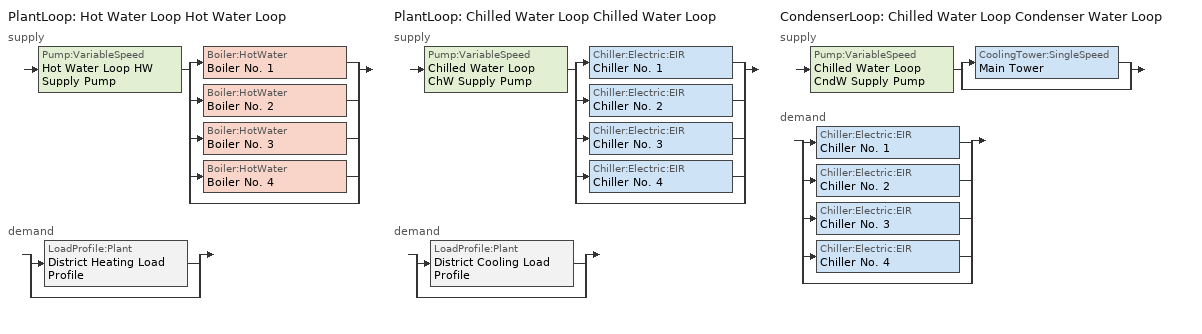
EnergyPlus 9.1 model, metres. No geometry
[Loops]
PlantLoop 'Hot Water Loop Hot Water Loop'
 supply: Pump:VariableSpeed 'Hot Water Loop HW Supply Pump' > split
  | Boiler:HotWater 'Boiler No. 1'
  | Boiler:HotWater 'Boiler No. 2'
  | Boiler:HotWater 'Boiler No. 3'
  | Boiler:HotWater 'Boiler No. 4'
  | bypass
 demand: split
  | LoadProfile:Plant 'District Heating Load Profile'
  | bypass
PlantLoop 'Chilled Water Loop Chilled Water Loop'
 supply: Pump:VariableSpeed 'Chilled Water Loop ChW Supply Pump' > split
  | Chiller:Electric:EIR 'Chiller No. 1'
  | Chiller:Electric:EIR 'Chiller No. 2'
  | Chiller:Electric:EIR 'Chiller No. 3'
  | Chiller:Electric:EIR 'Chiller No. 4'
  | bypass
 demand: split
  | LoadProfile:Plant 'District Cooling Load Profile'
  | bypass
CondenserLoop 'Chilled Water Loop Condenser Water Loop'
 supply: Pump:VariableSpeed 'Chilled Water Loop CndW Supply Pump' > split
  | CoolingTower:SingleSpeed 'Main Tower'
  | bypass
 demand: split
  | Chiller:Electric:EIR 'Chiller No. 1'
  | Chiller:Electric:EIR 'Chiller No. 2'
  | Chiller:Electric:EIR 'Chiller No. 3'
  | Chiller:Electric:EIR 'Chiller No. 4'
  | bypass
[Building]
-LargeOffice-ASHRAE 169-2006-2A created: 2019-06-18 16:12:49 -0700: North Axis=0; Terrain=City; Loads Convergence Tolerance Value=0.04; Temperature Convergence Tolerance Value=0.2; Solar Distribution=FullInteriorAndExterior; Maximum Number of Warmup Days=25; Minimum Number of Warmup Days=6
[Site:Location]
Houston Bush Intercontinental_TX_USA: Latitude=30; Longitude=-95.37; Time Zone=-6; Elevation=29
[SizingPeriod:DesignDay] Day of Month=21; DryBulb Temperature Range Modifier Type=DefaultMultipliers; Humidity Condition Type=Wetbulb; Barometric Pressure=100977; Rain Indicator=No; Snow Indicator=No; Daylight Saving Time Indicator=No
Name | Month | Day Type | Maximum DryBulb Temperature | Daily DryBulb Temperature Range | Wetbulb or DewPoint at Maximum DryBulb | Wind Speed | Wind Direction | Solar Model Indicator | ASHRAE Clear Sky Optical Depth for Beam Irradiance taub | ASHRAE Clear Sky Optical Depth for Diffuse Irradiance taud | Sky Clearness
Houston Bush Intercontinental Ann Clg .4% Condns DB=>MWB | 7 | SummerDesignDay | 36 | 10.1 | 24.8 | 3.5 | 170 | ASHRAETau | 0.499 | 1.97
Houston Bush Intercontinental Ann Htg 99.6% Condns DB | 1 | WinterDesignDay | -1.6 | 0 | -1.6 | 2.8 | 0 | ASHRAEClearSky |  |  | 0
[Site:GroundTemperature:BuildingSurface]
19.527, 19.502, 19.536, 19.598, 20.002, 21.64, 22.225, 22.375, 21.449, 20.121, 19.802, 19.633
[Site:WaterMainsTemperature]
Calculation Method=Correlation; Annual Average Outdoor Air Temperature=20.3167; Maximum Difference In Monthly Average Outdoor Air Temperatures=17.8
[LoadProfile:Plant] Flow Rate Fraction Schedule=HVACTemplate-Always 1
Name | Load Schedule | Peak Flow Rate
District Heating Load Profile | Heating Load Profile Schedule | 0.000238892
District Cooling Load Profile | Cooling Load Profile Schedule | 0.00358337
[Sizing:Plant]
Name | Loop Type | Design Loop Exit Temperature | Loop Design Temperature Difference
Hot Water Loop Hot Water Loop | Heating | 82 | 11
Chilled Water Loop Chilled Water Loop | Cooling | 7.22 | 6.67
Chilled Water Loop Condenser Water Loop | Condenser | 29.4 | 5.6
[Pump:VariableSpeed] Design Maximum Flow Rate=autosize; Design Pump Head=179352; Design Power Consumption=autosize; Motor Efficiency=0.9; Fraction of Motor Inefficiencies to Fluid Stream=0; Coefficient 1 of the Part Load Performance Curve=0; Coefficient 2 of the Part Load Performance Curve=0; Coefficient 3 of the Part Load Performance Curve=1; Coefficient 4 of the Part Load Performance Curve=0; Design Minimum Flow Rate=0; Pump Control Type=INTERMITTENT
Hot Water Loop HW Supply Pump; Chilled Water Loop ChW Supply Pump; Chilled Water Loop CndW Supply Pump
[Boiler:HotWater] Fuel Type=NaturalGas; Nominal Capacity=autosize; Nominal Thermal Efficiency=0.8; Efficiency Curve Temperature Evaluation Variable=LeavingBoiler; Design Water Flow Rate=autosize; Minimum Part Load Ratio=0; Maximum Part Load Ratio=1.1; Optimum Part Load Ratio=1; Water Outlet Upper Temperature Limit=100; Boiler Flow Mode=LeavingSetpointModulated; Parasitic Electric Load=0; Sizing Factor=1
Name | Normalized Boiler Efficiency Curve
Boiler No. 1 | Boiler No. 1 Efficiency Curve
Boiler No. 2 | Boiler No. 2 Efficiency Curve
Boiler No. 3 | Boiler No. 3 Efficiency Curve
Boiler No. 4 | Boiler No. 4 Efficiency Curve
[Chiller:Electric:EIR] Reference Capacity=autosize; Reference COP=9.5; Reference Leaving Chilled Water Temperature=6.67; Reference Entering Condenser Fluid Temperature=29.4; Reference Chilled Water Flow Rate=autosize; Reference Condenser Fluid Flow Rate=autosize; Minimum Part Load Ratio=0; Maximum Part Load Ratio=1; Optimum Part Load Ratio=1; Minimum Unloading Ratio=0.25; Condenser Type=WaterCooled; Condenser Fan Power Ratio=0; Fraction of Compressor Electric Consumption Rejected by Condenser=1; Leaving Chilled Water Lower Temperature Limit=5; Chiller Flow Mode=LeavingSetpointModulated; Design Heat Recovery Water Flow Rate=0; Sizing Factor=1
Name | Cooling Capacity Function of Temperature Curve | Electric Input to Cooling Output Ratio Function of Temperature Curve | Electric Input to Cooling Output Ratio Function of Part Load Ratio Curve
Chiller No. 1 | Chiller No. 1 CentCapFT | Chiller No. 1 CentEIRFT | Chiller No. 1 CentEIRFPLR
Chiller No. 2 | Chiller No. 2 CentCapFT | Chiller No. 2 CentEIRFT | Chiller No. 2 CentEIRFPLR
Chiller No. 3 | Chiller No. 3 CentCapFT | Chiller No. 3 CentEIRFT | Chiller No. 3 CentEIRFPLR
Chiller No. 4 | Chiller No. 4 CentCapFT | Chiller No. 4 CentEIRFT | Chiller No. 4 CentEIRFPLR
[CoolingTower:SingleSpeed]
Main Tower: Design Water Flow Rate=autosize; Design Air Flow Rate=autosize; Design Fan Power=autosize; Design UFactor Times Area Value=autosize; Free Convection Air Flow Rate=autocalculate; Free Convection UFactor Times Area Value=autocalculate; Performance Input Method=UFactorTimesAreaAndDesignWaterFlowRate; Free Convection Capacity=autocalculate; Evaporation Loss Mode=SaturatedExit; Drift Loss Percent=0.008; Blowdown Calculation Mode=ConcentrationRatio; Blowdown Concentration Ratio=3; Capacity Control=FanCycling; Sizing Factor=1
[PlantLoop] Fluid Type=Water; Maximum Loop Flow Rate=autosize; Minimum Loop Flow Rate=0; Plant Loop Volume=autosize; Load Distribution Scheme=SequentialLoad; Plant Loop Demand Calculation Scheme=SingleSetpoint
Name | Plant Equipment Operation Scheme | Maximum Loop Temperature | Minimum Loop Temperature | Common Pipe Simulation
Hot Water Loop Hot Water Loop | Hot Water Loop Operation | 100 | 10
Chilled Water Loop Chilled Water Loop | Chilled Water Loop Chiller Operation | 98 | 1 | None
[CondenserLoop]
Chilled Water Loop Condenser Water Loop: Fluid Type=Water; Condenser Equipment Operation Scheme=Chilled Water Loop Condenser Operation; Maximum Loop Temperature=80; Minimum Loop Temperature=5; Maximum Loop Flow Rate=autosize; Minimum Loop Flow Rate=0; Condenser Loop Volume=autosize; Load Distribution Scheme=SequentialLoad
[PlantEquipmentList]
Hot Water Loop All Equipment: Boiler No. 1, Boiler No. 2, Boiler No. 3, Boiler No. 4
Chilled Water Loop All Chillers: Chiller No. 1, Chiller No. 2, Chiller No. 3, Chiller No. 4
[CondenserEquipmentList]
Chilled Water Loop All Condensers: Main Tower
[PlantEquipmentOperation:CoolingLoad] Load Range 1 Lower Limit=0; Load Range 1 Upper Limit=1000000000000000
Name | Range 1 Equipment List
Chilled Water Loop Chiller Operation All Hours | Chilled Water Loop All Chillers
Chilled Water Loop Condenser Operation All Hours | Chilled Water Loop All Condensers
[PlantEquipmentOperation:HeatingLoad]
Hot Water Loop Operation All Hours: Load Range 1 Lower Limit=0; Load Range 1 Upper Limit=1000000000000000; Range 1 Equipment List=Hot Water Loop All Equipment
[PlantEquipmentOperationSchemes] Control Scheme 1 Schedule=HVACTemplate-Always 1
Name | Control Scheme 1
Hot Water Loop Operation | Hot Water Loop Operation All Hours
Chilled Water Loop Chiller Operation | Chilled Water Loop Chiller Operation All Hours
[CondenserEquipmentOperationSchemes]
Chilled Water Loop Condenser Operation: Control Scheme 1=Chilled Water Loop Condenser Operation All Hours; Control Scheme 1 Schedule=HVACTemplate-Always 1
[SetpointManager:Scheduled]
Chilled Water Loop CndW Temp Manager: Control Variable=Temperature; Schedule=HVACTemplate-Always 29.4; Setpoint Node or NodeList=Chilled Water Loop CndW Supply Setpoint Nodes
[SetpointManager:OutdoorAirReset] Control Variable=Temperature
Name | Setpoint at Outdoor Low Temperature | Outdoor Low Temperature | Setpoint at Outdoor High Temperature | Outdoor High Temperature | Setpoint Node or NodeList
Hot Water Loop HW Temp Manager | 82.2 | -6.7 | 65.6 | 10 | Hot Water Loop HW Supply Setpoint Nodes
Chilled Water Loop ChW Temp Manager | 12.2 | 15.6 | 6.7 | 26.7 | Chilled Water Loop ChW Supply Setpoint Nodes
[Schedule:File] File=sample_loadprofile.csv; Rows to Skip at Top=1; Column Separator=Comma; Interpolate to Timestep=No
Name | Column Number
Heating Load Profile Schedule | 2
Cooling Load Profile Schedule | 3
[Schedule:Compact]
HVACTemplate-Always 1: Through: 12/31, For: AllDays, Until: 24:00, 1
HVACTemplate-Always 29.4: Through: 12/31, For: AllDays, Until: 24:00, 29.4
[Curve:Quadratic] Minimum Value of x=0; Maximum Value of x=1
Name | Coefficient1 Constant | Coefficient2 x | Coefficient3 x2
Boiler No. 1 Efficiency Curve; Boiler No. 2 Efficiency Curve; Boiler No. 3 Efficiency Curve; Boiler No. 4 Efficiency Curve | 0.97 | 0.0633 | -0.0333
Chiller No. 1 CentEIRFPLR; Chiller No. 2 CentEIRFPLR; Chiller No. 3 CentEIRFPLR; Chiller No. 4 CentEIRFPLR | 0.222903 | 0.313387 | 0.46371
[Curve:Biquadratic] Minimum Value of x=5; Maximum Value of x=10; Minimum Value of y=24; Maximum Value of y=35
Name | Coefficient1 Constant | Coefficient2 x | Coefficient3 x2 | Coefficient4 y | Coefficient5 y2 | Coefficient6 xy
Chiller No. 1 CentCapFT; Chiller No. 2 CentCapFT; Chiller No. 3 CentCapFT; Chiller No. 4 CentCapFT | 0.257896 | 0.0389016 | -0.00021708 | 0.0468684 | -0.00094284 | -0.00034344
Chiller No. 1 CentEIRFT; Chiller No. 2 CentEIRFT; Chiller No. 3 CentEIRFT; Chiller No. 4 CentEIRFT | 0.933884 | -0.058212 | 0.00450036 | 0.00243 | 0.000486 | -0.001215
